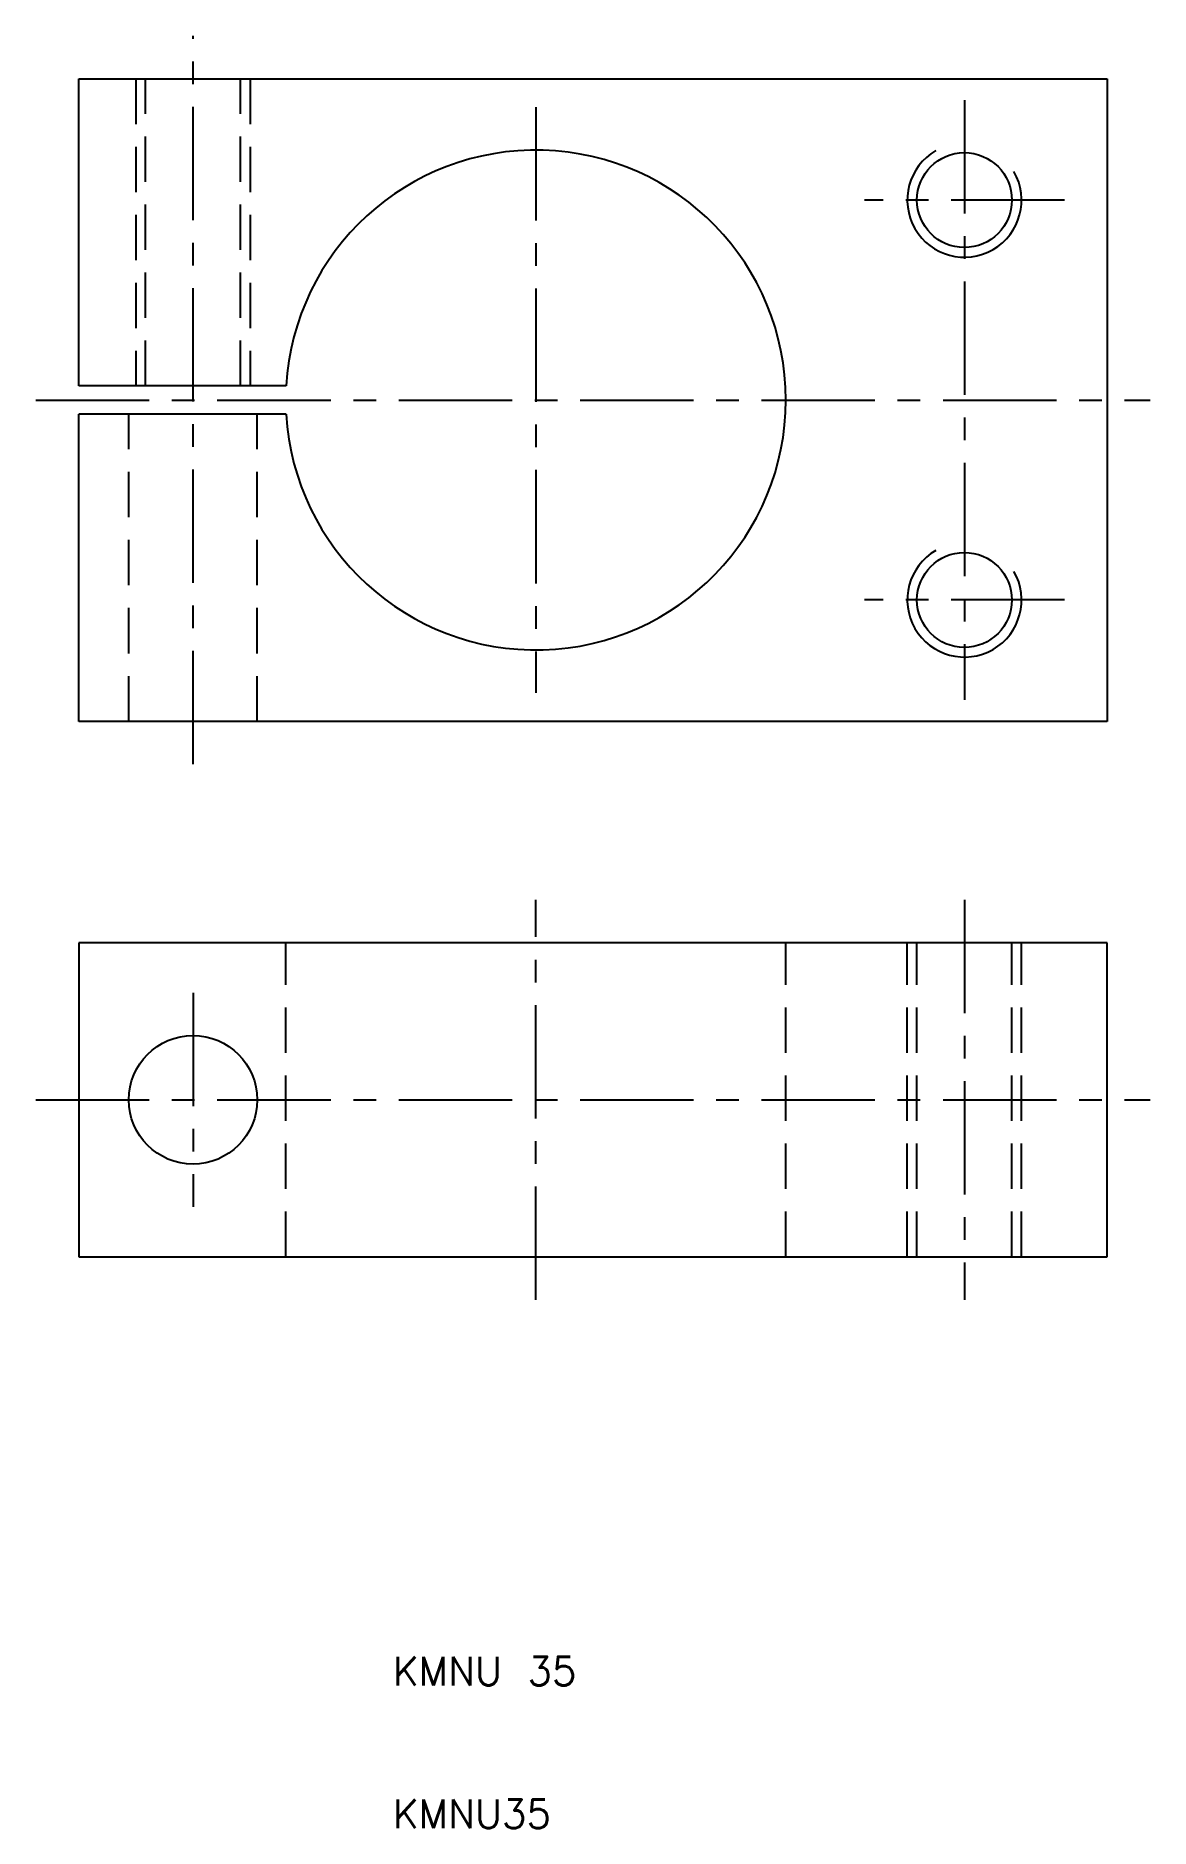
# Model space of a CAD drawing. Extents: x -15 to 63, y 10 to 135.
import ezdxf

# ---------------------------------------------------------------- set-up
doc = ezdxf.new("R2010")
doc.units = 0
doc.header["$LTSCALE"] = 0.25
doc.linetypes.add('CENTER', pattern=[50.8, 31.75, -6.35, 6.35, -6.35])
doc.linetypes.add('DASHED', pattern=[19.05, 12.7, -6.35])
doc.layers.get('0').update_dxf_attribs({"linetype": 'CONTINUOUS'})
doc.layers.add('CENTER', color=1, linetype='CENTER')
doc.styles.get("Standard").update_dxf_attribs({"font": 'txt.shx', "bigfont": 'extfont.shx'})

msp = doc.modelspace()

# ---------------------------------------------------------------- linework, layer by layer
for p, q in [((-12, 132.5), (60, 132.5)), ((-12, 111), (-12, 132.5)), ((60, 132.5), (60, 87.5)), ((2.5286, 111), (-12, 111)), ((2.5286, 109), (-12, 109)), ((-12, 87.5), (-12, 109)), ((60, 87.5), (-12, 87.5)), ((-12, 72), (-12, 50)), ((60, 72), (-12, 72)), ((60, 50), (60, 72)), ((-12, 50), (60, 50))]:
    msp.add_line(p, q)
at = {"color": 3, "linetype": 'DASHED'}
for p, q in [((-8, 132.5), (-8, 111)), ((-7.3235, 111), (-7.3235, 132.5)), ((-0.6765, 111), (-0.6765, 132.5)), ((0, 132.5), (0, 111)), ((-8.5, 87.5), (-8.5, 109)), ((0.5, 87.5), (0.5, 109)), ((2.5, 50), (2.5, 72)), ((37.5, 50), (37.5, 72)), ((46, 50), (46, 72)), ((46.6765, 50), (46.6765, 72)), ((53.3235, 50), (53.3235, 72)), ((54, 50), (54, 72))]:
    msp.add_line(p, q, dxfattribs=at)
for centre, radius in [((50, 124), 3.3235), ((50, 96), 3.3235), ((-4, 61), 4.5)]:
    msp.add_circle(centre, radius)
msp.add_arc((20, 110), 17.5, 183.275829, 176.724171)
at = {"color": 3}
for centre in [(50, 124), (50, 96)]:
    msp.add_arc(centre, 4, 120, 30, dxfattribs=at)
at = {"layer": 'CENTER', "color": 1, "linetype": 'CENTER'}
for p, q in [((-4, 84.5), (-4, 135.5)), ((50, 131), (50, 89)), ((20, 130.5), (20, 89.5)), ((57, 124), (43, 124)), ((-15, 110), (63, 110)), ((57, 96), (43, 96)), ((20, 47), (20, 75)), ((50, 75), (50, 47)), ((-4, 68.5), (-4, 53.5)), ((-15, 61), (63, 61))]:
    msp.add_line(p, q, dxfattribs=at)

# ---------------------------------------------------------------- texts
for s, p in [('KMNU 35', (10, 20)), ('KMNU35', (10, 10))]:
    msp.add_text(s, height=2).set_placement(p)

doc.saveas('drawing.dxf')
